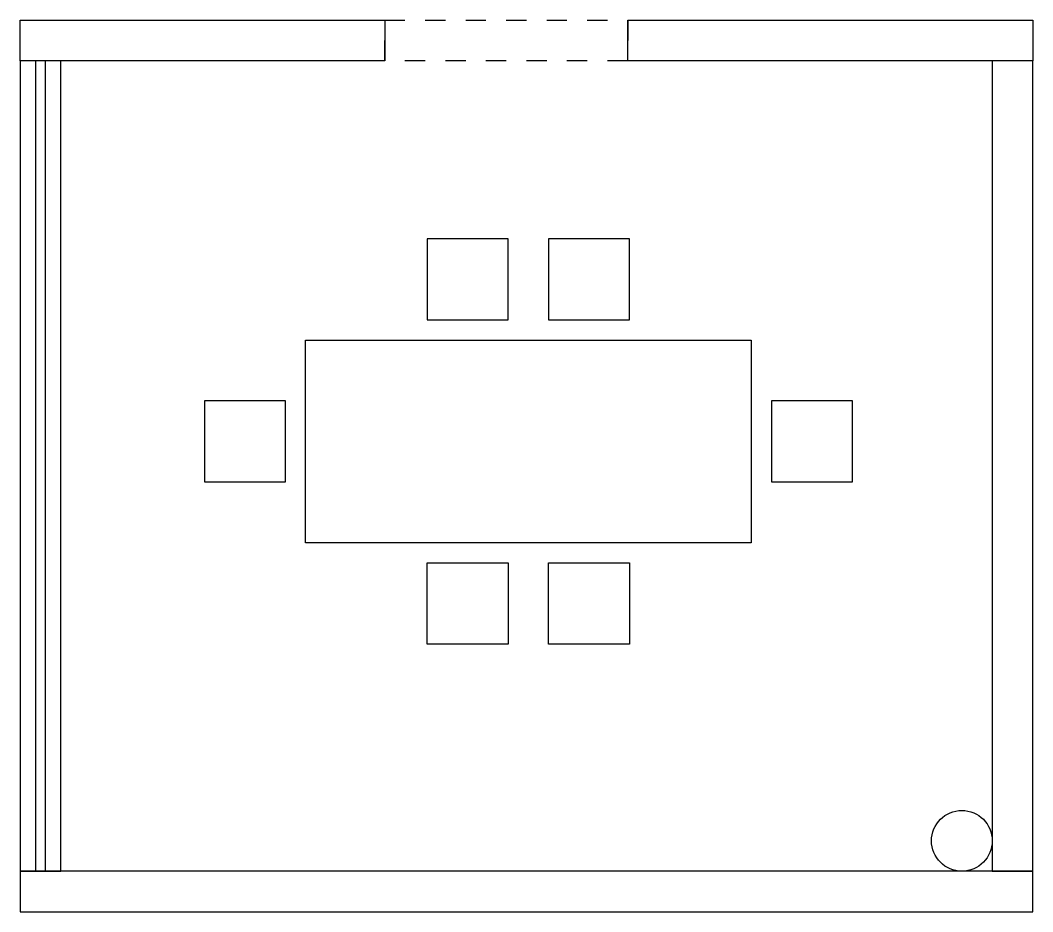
# Model space of a CAD drawing. Header units: metres. Extents: x -31.37 to -26.37, y -29.4 to -25.
import ezdxf

# ---------------------------------------------------------------- set-up
doc = ezdxf.new("R2010")
doc.units = ezdxf.units.M
doc.linetypes.add('Dashed', pattern=[0.01, 0.005, -0.005])
for name, color, linetype, true_color in [('墙体', 1, 'Continuous', 0xff0000), ('桌子', 100, 'Continuous', 0x00ff32), ('椅子', 160, 'Continuous', 0x004cff), ('玻璃', 4, 'Continuous', 0x00ffe7)]:
    doc.layers.add(name, color=color, linetype=linetype, true_color=true_color)
doc.layers.add('虚线', color=7, linetype='Dashed')

msp = doc.modelspace()

# ---------------------------------------------------------------- linework, layer by layer
at = {"layer": '墙体'}
for points in [[(-29.5736, -25.2016), (-31.3736, -25.2016), (-31.3736, -25.0016), (-29.5736, -25.0016)], [(-26.3736, -25.2016), (-28.3736, -25.2016), (-28.3736, -25.0016), (-26.3736, -25.0016)], [(-31.3736, -25.2016), (-31.3736, -29.2016), (-31.1736, -29.2016), (-31.1736, -25.2016)], [(-26.5736, -25.2016), (-26.5736, -29.2016), (-26.3736, -29.2016), (-26.3736, -25.2016)], [(-26.3736, -29.2016), (-31.3736, -29.2016), (-31.3736, -29.4016), (-26.3736, -29.4016)]]:
    msp.add_lwpolyline(points, close=True, dxfattribs=at)
at = {"layer": '桌子'}
msp.add_lwpolyline([(-29.9643, -27.5803), (-29.9643, -26.5803), (-27.7643, -26.5803), (-27.7643, -27.5803)], close=True, dxfattribs=at)
msp.add_circle((-26.7236, -29.0516), 0.15, dxfattribs=at)
at = {"layer": '椅子'}
for points in [[(-29.3643, -26.4803), (-28.9643, -26.4803), (-28.9643, -26.0803), (-29.3643, -26.0803)], [(-28.7643, -26.4803), (-28.3643, -26.4803), (-28.3643, -26.0803), (-28.7643, -26.0803)], [(-30.4643, -27.2803), (-30.0643, -27.2803), (-30.0643, -26.8803), (-30.4643, -26.8803)], [(-27.6643, -27.2803), (-27.2643, -27.2803), (-27.2643, -26.8803), (-27.6643, -26.8803)], [(-29.3643, -27.6803), (-28.9643, -27.6803), (-28.9643, -28.0803), (-29.3643, -28.0803)], [(-28.7643, -27.6803), (-28.3643, -27.6803), (-28.3643, -28.0803), (-28.7643, -28.0803)]]:
    msp.add_lwpolyline(points, close=True, dxfattribs=at)
at = {"layer": '玻璃'}
msp.add_lwpolyline([(-31.2986, -25.2016), (-31.2986, -29.2016), (-31.2486, -29.2016), (-31.2486, -25.2016)], close=True, dxfattribs=at)
at = {"layer": '虚线'}
msp.add_lwpolyline([(-29.5736, -25.0016), (-28.3736, -25.0016), (-28.3736, -25.2016), (-29.5736, -25.2016)], close=True, dxfattribs=at)

doc.saveas('drawing.dxf')
